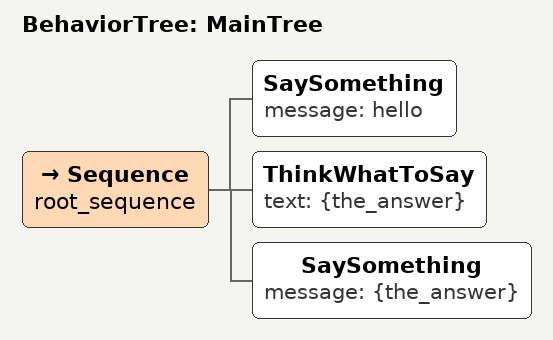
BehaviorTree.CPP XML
<root BTCPP_format="4"> <!-- 根元素，属性BTCPP_format表示行为树CPP库的版本为4 -->
    <BehaviorTree ID="MainTree"> <!-- 定义一个ID为MainTree的行为树 -->
        <Sequence name="root_sequence"> <!-- 定义一个名为root_sequence的序列节点，序列节点按顺序执行其子节点 -->
            <SaySomething message="hello" /> <!-- 调用SaySomething节点，发送消息"hello" -->
            <ThinkWhatToSay text="{the_answer}" /> <!-- 调用ThinkWhatToSay节点，思考要说的内容，并将结果存储在变量the_answer中 -->
            <SaySomething message="{the_answer}" /> <!-- 再次调用SaySomething节点，这次发送由ThinkWhatToSay节点产生的消息，存储在变量the_answer中的内容 -->
        </Sequence>
    </BehaviorTree>
</root>
